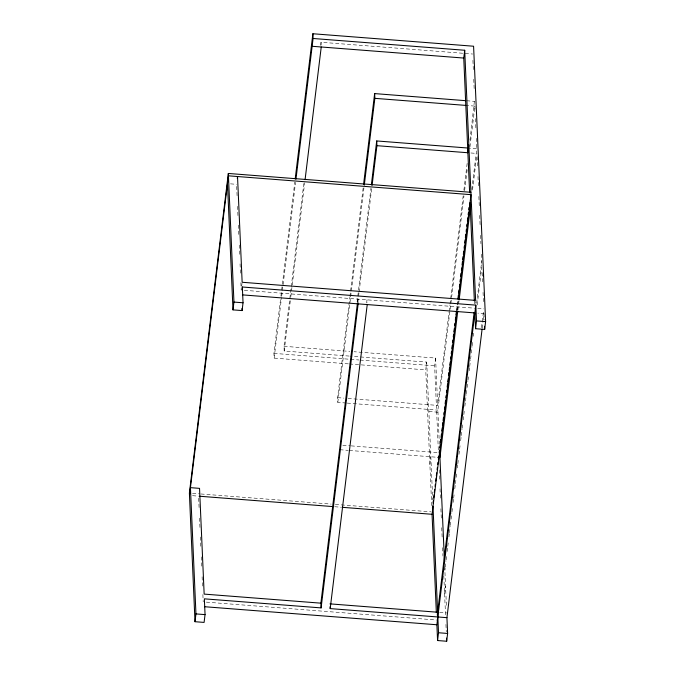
<?xml version="1.0" encoding="UTF-8"?>
<svg xmlns="http://www.w3.org/2000/svg" width="675" height="675" viewBox="0 0 675 675"><rect width="100%" height="100%" fill="white"/><g stroke="black" fill="none" stroke-linecap="round" stroke-linejoin="round"><path stroke-width="0.51" stroke-dasharray="3.38 2.53" d="M241.675 286.166L242.03 283.238M348.384 363.876L274.151 358.113L273.94 353.379L280.817 296.975M280.943 295.928L294.815 182.073M274.151 358.113L281.543 297.422M281.669 296.376L295.566 182.318M349.161 356.071L284.192 351.025L283.989 346.292L303.851 183.305M320.65 45.385L321.03 42.255L472.643 54.025M284.192 351.025L290.689 297.743M290.815 296.696L304.687 182.807M346.174 403.026L337.812 402.376L337.601 397.634L349.827 297.337M349.954 296.291L350.46 292.115M350.587 291.068L363.192 187.633M337.812 402.376L364.036 187.144M357.109 301.843L370.988 187.962M357.556 302.265L357.936 299.126L358.096 302.915M357.826 302.4L358.459 297.177M358.585 296.131L358.973 293.001M359.1 291.954L371.697 188.519M366.652 302.965L367.031 299.835L367.158 302.678M431.679 505.609L425.756 369.892L426.71 362.095L350.215 356.155M438.32 449.93L434.649 365.858L435.594 358.062L354.038 351.734M429.891 464.577L430.844 456.781M348.055 398.452L437.662 405.405L448.993 312.424M449.12 311.377L449.888 305.108M450.014 304.062L450.52 299.886M450.647 298.839L463.252 195.404M463.885 190.181L467.193 163.012M469.994 140.029L474.618 99.267M439.366 444.437L437.873 410.147L463.97 195.961M464.602 190.738L467.404 167.746M469.952 146.855L474.913 106.11L465.818 105.401M456.46 310.837L457.734 300.392M456.941 310.07L457.456 305.893M457.042 310.66L457.675 305.438M457.81 304.391L458.317 300.215M471.808 189.464L476.778 148.719L467.674 148.011M457.886 310.171L458.519 304.948M458.646 303.902L459.034 300.772M472.525 190.021L476.727 155.537M475.267 303.32L475.504 301.371M476.609 303.345L481.697 261.554M444.867 570.324L445.12 568.24M445.247 567.194L446.006 560.925M446.133 559.879L446.648 555.702M447.154 551.517L447.66 547.341M447.795 546.294L448.301 542.118M448.934 536.895L449.322 533.756M449.449 532.718L450.208 526.449M450.335 525.403L450.976 520.18M451.102 519.134L451.862 512.865M451.988 511.819L452.63 506.596M453.136 502.419L453.516 499.281M453.651 498.234L454.283 493.012M454.79 488.835L455.304 484.65M455.431 483.612L456.064 478.381M456.19 477.343L456.832 472.112M457.338 467.935L457.718 464.805M457.844 463.759L458.485 458.536M458.992 454.351L459.506 450.174M459.633 449.128L460.139 444.952M460.645 440.775L461.16 436.59M461.287 435.552L462.046 429.283M462.173 428.237L462.687 424.052M463.193 419.875L463.7 415.699M463.835 414.652L464.341 410.476M464.847 406.291L465.362 402.114M465.488 401.068L466.248 394.799M466.374 393.753L467.016 388.53M467.142 387.484L467.902 381.215M468.028 380.177L468.669 374.946M469.176 370.769L469.555 367.639M469.69 366.593L470.45 360.323M470.576 359.277L471.218 354.054M471.344 353.008L472.103 346.739M472.23 345.693L472.871 340.47M473.377 336.293L473.757 333.155M477.2 304.948L481.781 267.334M444.606 593.907L445.551 586.111M481.477 327.704L482.11 322.481M482.237 321.435L483.511 310.989M482.195 328.261L483.081 320.946M483.207 319.908L483.975 313.639L477.908 313.166M466.619 100.744L474.711 101.368M470.914 152.98L476.98 153.453M230.512 183.853L236.579 184.326M244.325 290.301L474.668 308.197M477.706 308.433L483.764 308.897M283.989 346.292L349.861 351.405M273.94 353.379L349.566 359.252M350.62 359.336L359.024 359.986M360.07 360.07L434.649 365.858M349.431 363.96L425.756 369.892M337.601 397.634L343.879 398.123M347.22 403.102L437.873 410.147M428.861 411.488L437.957 412.197M342.807 445.23L350.123 445.795M351.169 445.88L437.712 452.596M339.879 449.719L348.241 450.368M349.287 450.444L437.915 457.329M192.535 493.332L199.884 493.898M200.939 493.982L331.147 504.09M335.348 504.419L430.912 511.844M192.518 495.686L198.585 496.159M334.69 506.731L340.976 507.212M439.653 612.385L446.723 612.942M206.347 602.142L436.674 620.03M472.913 60.337L473.327 69.812M473.74 79.279L474.204 89.8M474.913 106.11L475.048 109.223M475.462 118.581L475.867 127.929M476.322 138.324L476.727 147.673M477.115 156.6L477.579 167.096M477.993 176.538L478.398 185.988M478.862 196.484L479.275 205.926M479.68 215.376L480.094 224.817M480.558 235.313L480.921 243.717M481.376 254.205L481.781 263.452M482.186 272.599L482.6 282.074M483.047 292.393L483.452 301.674M483.975 313.639L484.253 319.95M474.348 300.864L474.491 304.003M435.594 358.062L437.662 405.405M444.698 566.536L446.496 607.778M439.189 469.901L439.602 479.36M440.016 488.818L440.429 498.277M440.885 508.781L441.298 518.24M441.712 527.698L442.125 537.157M442.581 547.661L442.952 556.073M443.821 576.037L445.525 614.95M445.939 624.417L446.259 631.783M426.71 362.095L432.726 499.922M321.03 42.255L321.157 45.09M236.672 186.418L237.085 195.843M237.541 206.305L237.954 215.73M238.359 225.146L238.773 234.571M239.228 245.033L239.642 254.458M240.055 263.874L240.469 273.299M240.874 282.715L241.194 290.064M198.678 498.251L199.133 508.722M199.547 518.147L199.96 527.563M200.365 536.988L200.829 547.459M201.234 556.875L201.648 566.3M202.103 576.771L202.517 586.195M202.88 594.565L203.2 601.898"/><path stroke-width="1.01" d="M470.905 192.291L228.327 173.458L189.388 493.087L194.999 621.709L204.095 622.409L205.048 614.613L204.356 598.835L321.098 607.897L358.138 303.86M189.489 495.45L228.437 175.821L471.007 194.662L458.215 299.624M237.296 178.478L237.532 176.529L242.148 282.268L475.622 300.4L464.704 50.262L313.09 38.483L312.888 33.75L473.588 46.229L485.612 321.621L484.667 329.417L475.571 328.708L474.879 312.93L242.443 294.874M194.999 621.709L195.953 613.913L190.443 487.654L199.538 488.362L204.154 594.101L320.887 603.163L321.098 607.897M475.571 328.708L476.516 320.912L475.824 305.134L242.35 287.002L243.042 302.78L242.089 310.576L232.993 309.876L233.947 302.079L228.327 173.458M241.996 289.921L242.35 287.002M295.194 178.943L312.888 33.75M295.954 179.179L313.09 38.483M305.075 179.677L321.241 46.988M363.572 184.494L374.65 93.597L465.607 100.668M364.289 185.051L374.853 98.339L374.65 93.597M371.368 184.823L376.718 140.948L467.674 148.011M320.887 603.163L357.421 303.311M372.085 185.38L376.92 145.682L376.718 140.948M475.824 305.134L436.885 624.763L437.577 640.541L446.673 641.25L447.618 633.454L446.934 617.676L330.193 608.605L367.234 304.568M469.631 192.721L463.75 58.058L464.704 50.262M468.838 144.948L467.885 152.744L376.92 145.682M432.43 508.022L432.667 506.073M433.038 503.086L433.291 500.993M433.671 497.855L434.05 494.724M434.303 492.632L434.692 489.502M435.071 486.363L435.324 484.279M435.704 481.14L436.092 478.01M436.345 475.917L436.725 472.787M437.105 469.648L437.366 467.556M437.746 464.425L437.999 462.333M438.379 459.202L438.767 456.064M439.147 452.933L439.4 450.841M439.779 447.711L440.032 445.618M440.421 442.488L440.8 439.349M441.053 437.257L441.433 434.126M441.821 430.988L442.201 427.857M442.454 425.765L442.834 422.634M443.095 420.542L443.475 417.412M443.855 414.273L444.108 412.18M444.487 409.05L444.749 406.957M445.129 403.827L445.508 400.688M445.888 397.558L446.15 395.466M446.529 392.335L446.782 390.243M447.162 387.113L447.55 383.974M447.803 381.881L448.183 378.751M448.563 375.612L448.951 372.482M449.204 370.389L449.584 367.259M449.837 365.167L450.217 362.036M450.605 358.898L450.858 356.813M451.237 353.675L451.491 351.582M451.879 348.452L452.258 345.313M452.638 342.183L452.891 340.09M453.279 336.96L453.532 334.868M453.912 331.737L454.292 328.598M454.672 325.468L454.933 323.376M455.313 320.245L455.693 317.107M455.946 315.014L456.334 311.884M457.987 298.299L458.367 295.169M458.62 293.077L459 289.946M459.388 286.808L459.641 284.715M460.021 281.585L460.274 279.492M460.662 276.362L461.042 273.223M461.422 270.093L461.675 268M462.063 264.87L462.443 261.731M462.696 259.647L463.075 256.508M463.328 254.416L463.717 251.286M464.096 248.147L464.349 246.063M464.729 242.924L465.117 239.794M465.37 237.701L465.75 234.571M466.13 231.432L466.383 229.348M466.771 226.209L467.024 224.117M467.404 220.987L467.783 217.848M468.172 214.718L468.425 212.625M468.804 209.495L469.057 207.402M436.354 612.697L432.059 514.291L456.815 311.116M457.76 311.217L439.94 457.49L437.915 457.329M459.16 299.725L470.745 204.643M437.273 615.153L474.162 312.373M437.577 640.541L438.522 632.745L433.013 506.495M483.308 276.227L483.545 274.278M446.934 617.676L482.068 329.307M312.145 46.28L463.75 58.058M374.853 98.339L465.818 105.401M233.947 302.079L243.042 302.78M476.516 320.912L485.612 321.621M199.631 496.243L332.598 506.562M342.023 507.296L432.059 514.291M329.991 603.872L437.628 612.233M204.457 606.707L436.885 624.763M195.953 613.913L205.048 614.613M438.522 632.745L447.618 633.454M484.523 326.261L484.667 329.417M470.053 202.458L474.348 300.864M439.771 453.701L444.471 561.398M446.529 638.094L446.673 641.25M330.109 606.715L330.193 608.605M242.004 308.475L242.089 310.576M227.483 183.617L232.993 309.876"/></g></svg>
